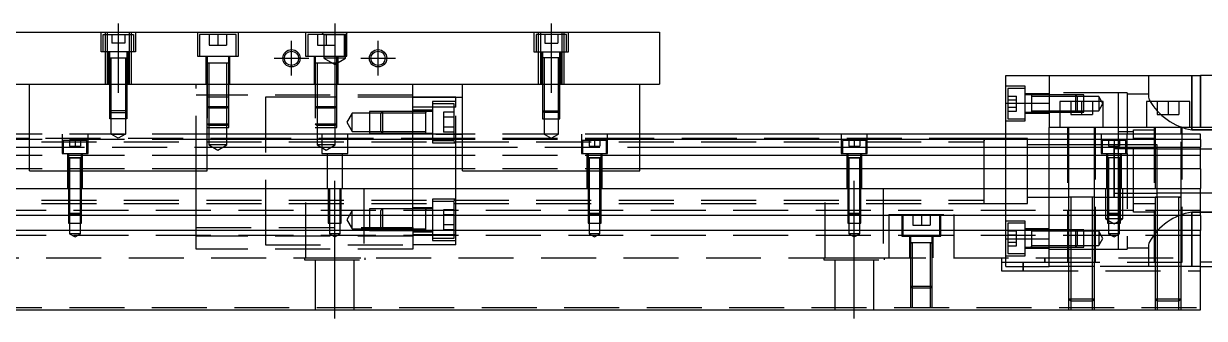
# Model space of a CAD drawing. Extents: x -10 to 608, y -265 to 77.
# Drawn here: x 128.1 to 400.9, y -202.1 to -134.1 of the extents above; entities that cross this region are included whole.
import ezdxf

# ---------------------------------------------------------------- set-up
doc = ezdxf.new("R2010")
doc.units = 0
doc.linetypes.add('CENTER', pattern=[50.8, 31.75, -6.35, 6.35, -6.35])
doc.linetypes.add('DASHED', pattern=[19.05, 12.7, -6.35])
doc.layers.get('0').update_dxf_attribs({"linetype": 'CONTINUOUS'})
doc.layers.add('CENTER', color=1, linetype='CENTER')

msp = doc.modelspace()

# ---------------------------------------------------------------- linework, layer by layer
at = {"color": 7, "linetype": 'CONTINUOUS'}
for p, q in [((125, -136.12), (275, -136.12)), ((275, -136.12), (275, -148.12)), ((355, -152.467524), (355, -146.12)), ((355, -146.12), (365, -146.12)), ((365, -146.12), (365, -158.12)), ((365, -146.12), (400, -146.12)), ((400, -158.12), (400, -146.12)), ((410, -146.12), (400, -146.12)), ((125, -148.12), (275, -148.12)), ((129.5, -168.12), (129.5, -148.12)), ((170.5, -168.12), (170.5, -148.12)), ((218, -159.62), (218, -148.12)), ((229.5, -168.12), (229.5, -148.12)), ((270.5, -168.12), (270.5, -148.12)), ((218, -151.12), (229.5, -151.12)), ((355, -152.467524), (365, -152.467524)), ((355, -159.62), (355, -152.467524)), ((377.5, -152.12), (367.5, -152.12)), ((367.5, -152.12), (367.5, -158.12)), ((377.5, -158.12), (377.5, -152.12)), ((397.5, -152.12), (387.5, -152.12)), ((387.5, -152.12), (387.5, -158.12)), ((397.5, -158.12), (397.5, -152.12)), ((365, -159.62), (365, -158.12)), ((410, -158.12), (365, -158.12)), ((129.5, -159.62), (0, -159.62)), ((129.5, -160.872272), (0, -160.872272)), ((229.5, -159.62), (170.5, -159.62)), ((229.5, -160.872272), (170.5, -160.872272)), ((400, -159.62), (270.5, -159.62)), ((400, -160.872272), (270.5, -160.872272)), ((350, -168.12), (350, -160.619994)), ((350, -175.620006), (350, -160.619994)), ((400, -160.872272), (400, -159.62)), ((400, -160.872272), (400, -162.64668)), ((0, -162.64668), (129.5, -162.64668)), ((170.5, -162.64668), (229.5, -162.64668)), ((270.5, -162.64668), (400, -162.64668)), ((350, -172.12), (350, -161.37)), ((380, -168.12), (380, -162.119994)), ((380, -174.120006), (380, -162.119994)), ((380, -162.995), (380, -164.12)), ((381, -162.995), (380, -162.995)), ((382.75, -162.995), (381, -162.995)), ((384.5, -162.995), (382.75, -162.995)), ((389.5, -162.995), (384.5, -162.995)), ((390, -162.995), (389.5, -162.995)), ((400, -164.543076), (400, -162.64668)), ((129.5, -164.543076), (0, -164.543076)), ((229.5, -164.543076), (170.5, -164.543076)), ((400, -164.543076), (270.5, -164.543076)), ((380, -165.12), (378.499994, -165.12)), ((381.500006, -165.12), (378.499994, -165.12)), ((378.75, -165.12), (378.75, -172.12)), ((380, -164.12), (380, -165.119788)), ((380, -165.119788), (380, -173.245)), ((381.500006, -165.12), (380, -165.12)), ((381.25, -172.12), (381.25, -165.12)), ((400, -167.597372), (400, -164.543076)), ((129.5, -167.597372), (0, -167.597372)), ((129.5, -168.12), (170.5, -168.12)), ((229.5, -167.597372), (170.5, -167.597372)), ((229.5, -168.12), (270.5, -168.12)), ((400, -167.597372), (270.5, -167.597372)), ((400, -167.597372), (400, -172.12)), ((0, -172.12), (400, -172.12)), ((350, -174.87), (350, -172.12)), ((378.75, -172.12), (378.75, -178.12)), ((380, -174.120006), (380, -173.245)), ((380, -173.245), (390, -173.245)), ((381.25, -178.12), (381.25, -172.12)), ((400, -178.42), (400, -172.12)), ((350, -175.620006), (350, -174.87)), ((400, -178.42), (0, -178.42)), ((400, -178.42), (400, -181.82)), ((400, -181.82), (0, -181.82)), ((400, -200.12), (400, -181.82)), ((338.000006, -184.72), (332.999994, -184.72)), ((338.000006, -184.72), (332.999994, -184.72)), ((410, -189.12), (400, -189.12)), ((400, -190.12), (410, -190.12)), ((0, -200.12), (400, -200.12))]:
    msp.add_line(p, q, dxfattribs=at)
at = {"color": 3, "linetype": 'DASHED'}
for p, q in [((146, -140.62), (146, -136.12)), ((147.000006, -136.62), (147.000006, -136.12)), ((147.5, -148.12), (147.5, -136.12)), ((152.5, -136.12), (152.5, -148.12)), ((152.999994, -136.12), (152.999994, -136.62)), ((154, -136.12), (154, -140.62)), ((168.25, -136.12), (168.25, -141.62)), ((177.75, -141.62), (177.75, -136.12)), ((193.25, -136.12), (193.25, -141.62)), ((197.5, -136.62), (197, -136.12)), ((202.5, -136.62), (203, -136.12)), ((202.75, -141.62), (202.75, -136.12)), ((246, -136.12), (246, -140.62)), ((247.000006, -136.12), (247.000006, -136.62)), ((247.5, -136.12), (247.5, -148.12)), ((252.5, -148.12), (252.5, -136.12)), ((252.999994, -136.62), (252.999994, -136.12)), ((254, -140.62), (254, -136.12)), ((146.5, -136.62), (153.5, -136.62)), ((146.5, -140.62), (146.5, -136.62)), ((147.000006, -140.62), (147.000006, -136.62)), ((148.5, -136.62), (148.5, -138.62)), ((150, -138.62), (148.5, -138.62)), ((150, -136.62), (150, -138.62)), ((151.5, -138.62), (150, -138.62)), ((151.5, -136.62), (151.5, -138.62)), ((152.999994, -136.62), (152.999994, -140.62)), ((153.5, -136.62), (153.5, -140.62)), ((177.25, -136.62), (168.75, -136.62)), ((168.75, -136.62), (168.75, -141.62)), ((171, -136.62), (171, -139.12)), ((173, -136.62), (173, -139.12)), ((175, -136.62), (175, -139.12)), ((177.25, -141.62), (177.25, -136.62)), ((202.25, -136.62), (193.75, -136.62)), ((193.75, -136.62), (193.75, -141.62)), ((196, -136.62), (196, -139.12)), ((197.5, -136.62), (197.5, -142.12)), ((197.5, -136.62), (202.5, -136.62)), ((198, -136.62), (198, -139.12)), ((200, -136.62), (200, -139.12)), ((202.25, -141.62), (202.25, -136.62)), ((202.5, -142.12), (202.5, -136.62)), ((253.5, -136.62), (246.5, -136.62)), ((246.5, -136.62), (246.5, -140.62)), ((247.000006, -136.62), (247.000006, -140.62)), ((248.5, -136.62), (248.5, -138.62)), ((248.5, -138.62), (250, -138.62)), ((250, -136.62), (250, -138.62)), ((250, -138.62), (251.5, -138.62)), ((251.5, -136.62), (251.5, -138.62)), ((252.999994, -140.62), (252.999994, -136.62)), ((253.5, -140.62), (253.5, -136.62)), ((154, -140.62), (146, -140.62)), ((147.000006, -148.12), (147.000006, -140.62)), ((147.75, -148.12), (147.75, -140.62)), ((148, -142.02), (148, -140.62)), ((152, -140.62), (152, -142.02)), ((152.25, -140.62), (152.25, -148.12)), ((152.999994, -140.62), (152.999994, -148.12)), ((168.25, -141.62), (177.75, -141.62)), ((170.25, -141.62), (170.25, -148.12)), ((170.5, -141.62), (170.5, -143.22)), ((171, -139.12), (173, -139.12)), ((173, -139.12), (175, -139.12)), ((175.5, -143.22), (175.5, -141.62)), ((175.75, -148.12), (175.75, -141.62)), ((193.25, -141.62), (202.75, -141.62)), ((195.25, -141.62), (195.25, -148.12)), ((195.5, -141.62), (195.5, -143.22)), ((196, -139.12), (198, -139.12)), ((198, -139.12), (200, -139.12)), ((200.5, -143.22), (200.5, -141.62)), ((200.75, -148.12), (200.75, -141.62)), ((246, -140.62), (254, -140.62)), ((247.000006, -140.62), (247.000006, -148.12)), ((247.75, -140.62), (247.75, -148.12)), ((248, -140.62), (248, -142.02)), ((252, -142.02), (252, -140.62)), ((252.25, -148.12), (252.25, -140.62)), ((252.999994, -148.12), (252.999994, -140.62)), ((147.999994, -142.02), (152.000006, -142.02)), ((147.999994, -142.02), (152.000006, -142.02)), ((147.999994, -142.02), (152.000006, -142.02)), ((148, -142.02), (148, -142.015)), ((148, -142.02), (148.216668, -142.02)), ((148, -142.025), (148, -142.02)), ((148, -148.12), (148, -142.02)), ((148.216668, -142.02), (151.783292, -142.02)), ((148.35, -148.12), (148.35, -142.02)), ((151.65, -142.02), (151.65, -148.12)), ((151.783292, -142.02), (152, -142.02)), ((152, -142.015), (152, -142.02)), ((152, -142.02), (152, -142.025)), ((152, -142.02), (152, -148.12)), ((175.500006, -143.22), (170.499994, -143.22)), ((170.5, -143.215), (170.5, -143.22)), ((170.757468, -143.22), (170.5, -143.22)), ((170.5, -143.22), (170.5, -143.225)), ((170.5, -143.22), (170.500006, -158.12)), ((175.242552, -143.22), (170.757468, -143.22)), ((170.9, -143.22), (170.9, -148.12)), ((175.1, -148.12), (175.1, -143.22)), ((175.5, -143.22), (175.242552, -143.22)), ((175.5, -143.22), (175.5, -143.215)), ((175.5, -143.225), (175.5, -143.22)), ((175.5, -148.12), (175.5, -143.22)), ((200.500006, -143.22), (195.499994, -143.22)), ((195.5, -143.215), (195.5, -143.22)), ((195.757468, -143.22), (195.5, -143.22)), ((195.5, -143.22), (195.5, -143.225)), ((195.5, -143.22), (195.500006, -158.12)), ((200.242552, -143.22), (195.757468, -143.22)), ((195.9, -143.22), (195.9, -148.12)), ((202.5, -142.12), (197.5, -142.12)), ((197.5, -142.12), (200, -143.563376)), ((200, -143.563376), (202.5, -142.12)), ((200.1, -148.12), (200.1, -143.22)), ((200.5, -143.22), (200.242552, -143.22)), ((200.5, -143.22), (200.5, -143.215)), ((200.5, -143.225), (200.5, -143.22)), ((200.5, -148.12), (200.5, -143.22)), ((252.000006, -142.02), (247.999994, -142.02)), ((252.000006, -142.02), (247.999994, -142.02)), ((252.000006, -142.02), (247.999994, -142.02)), ((248, -142.015), (248, -142.02)), ((248.216708, -142.02), (248, -142.02)), ((248, -142.02), (248, -142.025)), ((248, -142.02), (248, -148.12)), ((251.783332, -142.02), (248.216708, -142.02)), ((248.35, -142.02), (248.35, -148.12)), ((251.65, -148.12), (251.65, -142.02)), ((252, -142.02), (251.783332, -142.02)), ((252, -142.02), (252, -142.015)), ((252, -142.025), (252, -142.02)), ((252, -148.12), (252, -142.02)), ((388, -146.12), (388, -151.088778)), ((398, -158.629874), (398, -146.12)), ((398, -146.12), (398, -158.12)), ((400, -146.12), (400, -158.12)), ((148, -154.27), (148, -148.12)), ((148.000006, -154.270006), (148.000006, -148.12)), ((148.35, -154.62), (148.35, -148.12)), ((151.65, -148.12), (151.65, -154.62)), ((151.999994, -148.12), (151.999994, -154.270006)), ((152, -148.12), (152, -154.27)), ((168, -168.12), (168, -148.12)), ((170.9, -148.12), (170.9, -153.62)), ((175.1, -153.62), (175.1, -148.12)), ((175.499994, -153.220006), (175.499994, -148.12)), ((175.5, -153.22), (175.5, -148.12)), ((195.9, -148.12), (195.9, -153.62)), ((200.1, -153.62), (200.1, -148.12)), ((200.499994, -153.220006), (200.499994, -148.12)), ((200.5, -153.22), (200.5, -148.12)), ((248, -148.12), (248, -154.27)), ((248.000006, -148.12), (248.000006, -154.270006)), ((248.35, -148.12), (248.35, -154.62)), ((251.65, -154.62), (251.65, -148.12)), ((251.999994, -154.270006), (251.999994, -148.12)), ((252, -154.27), (252, -148.12)), ((359.5, -148.56365), (355, -148.56365)), ((355.5, -149.06365), (355.5, -152.56365)), ((359.5, -149.06365), (355.5, -149.06365)), ((359.5, -156.56365), (359.5, -148.56365)), ((218, -150.62), (168, -150.62)), ((170.9, -151.12), (170.5, -151.12)), ((175.1, -151.12), (170.9, -151.12)), ((175.5, -151.12), (175.1, -151.12)), ((184, -151.12), (184, -181.82)), ((195.5, -151.12), (184, -151.12)), ((195.9, -151.12), (195.5, -151.12)), ((200.1, -151.12), (195.9, -151.12)), ((200.5, -151.12), (200.1, -151.12)), ((218, -151.12), (200.5, -151.12)), ((223, -151.12), (218, -151.12)), ((222.6, -152.12), (222.6, -161.62)), ((228, -152.12), (222.6, -152.12)), ((223, -152.62), (222.6, -152.62)), ((223.35, -151.12), (223, -151.12)), ((223.35, -152.62), (223, -152.62)), ((226.65, -151.12), (223.35, -151.12)), ((226.65, -152.62), (223.35, -152.62)), ((227, -151.12), (226.65, -151.12)), ((227, -152.62), (226.65, -152.62)), ((228, -151.12), (227, -151.12)), ((227.6, -152.62), (227, -152.62)), ((227.6, -161.12), (227.6, -152.62)), ((228, -153.423062), (228, -151.12)), ((355.5, -150.8316), (357.5, -150.8316)), ((355.5, -151.697626), (357.5, -151.697626)), ((355.5, -152.56365), (355.5, -156.06365)), ((357.5, -151.697626), (357.5, -150.8316)), ((357.5, -153.429676), (357.5, -151.697626)), ((365, -150.31365), (359.5, -150.31365)), ((360.9, -150.56365), (359.5, -150.56365)), ((360.9, -150.56365), (360.895, -150.56365)), ((360.9, -150.563646), (360.9, -151.14866)), ((360.9, -150.563646), (360.9, -154.563656)), ((360.9, -150.56365), (360.9, -150.780318)), ((360.905, -150.56365), (360.9, -150.56365)), ((365, -150.56365), (360.9, -150.56365)), ((360.9, -150.780318), (360.9, -151.148664)), ((365, -150.91365), (360.9, -150.91365)), ((360.9, -151.14866), (360.9, -152.423604)), ((360.9, -151.148664), (360.9, -152.56365)), ((360.9, -152.423604), (360.9, -152.703698)), ((360.9, -152.56365), (360.9, -154.563656)), ((360.9, -152.56365), (360.9, -153.97871)), ((360.9, -152.703698), (360.9, -153.978714)), ((381, -150.12), (365, -150.12)), ((371.15, -150.56365), (365, -150.56365)), ((371.15, -150.563654), (365, -150.563656)), ((371.5, -150.91365), (365, -150.91365)), ((370, -152.12), (370, -155.12)), ((371.15, -152.12), (371.15, -150.56365)), ((371.5, -150.91365), (371.15, -150.56365)), ((373, -150.563656), (371.15, -150.563654)), ((371.15, -152.56365), (371.15, -152.12)), ((371.15, -154.56365), (371.15, -152.56365)), ((371.5, -150.91365), (371.5, -152.12)), ((373, -150.91365), (371.5, -150.91365)), ((371.5, -152.12), (371.5, -152.56365)), ((371.5, -152.56365), (371.5, -154.21365)), ((372.5, -152.12), (372.5, -155.12)), ((373, -152.12), (373, -150.563656)), ((376.5, -150.91365), (373, -150.91365)), ((373, -154.563646), (373, -152.12)), ((375, -152.12), (375, -155.12)), ((376.5, -150.91365), (376.5, -154.21365)), ((377.452628, -152.56365), (376.5, -150.91365)), ((376.5, -154.21365), (377.452628, -152.56365)), ((381, -158.12), (381, -150.12)), ((383, -150.12), (381, -150.12)), ((383, -150.12), (383, -159.62)), ((388, -150.37), (383, -150.37)), ((388, -151.088778), (388.034792, -151.3557)), ((388.034792, -151.3557), (388.13642, -151.661226)), ((390, -152.12), (390, -155.12)), ((392.5, -152.12), (392.5, -155.12)), ((395, -152.12), (395, -155.12)), ((152, -154.27), (148, -154.27)), ((148.35, -154.62), (148, -154.27)), ((148.000006, -156.12), (148.000006, -154.270006)), ((148.35, -154.62), (151.65, -154.62)), ((148.35, -156.12), (148.35, -154.62)), ((152, -154.27), (151.65, -154.62)), ((151.65, -154.62), (151.65, -156.12)), ((151.999994, -154.270006), (151.999994, -156.12)), ((170.5, -153.22), (175.5, -153.22)), ((170.5, -153.22), (170.9, -153.62)), ((175.1, -153.62), (170.9, -153.62)), ((170.9, -153.62), (170.9, -158.12)), ((175.1, -153.62), (175.5, -153.22)), ((175.1, -158.12), (175.1, -153.62)), ((175.499994, -158.12), (175.499994, -153.220006)), ((195.5, -153.22), (200.5, -153.22)), ((195.5, -153.22), (195.9, -153.62)), ((200.1, -153.62), (195.9, -153.62)), ((195.9, -153.62), (195.9, -158.12)), ((200.1, -153.62), (200.5, -153.22)), ((200.1, -158.12), (200.1, -153.62)), ((200.499994, -158.12), (200.499994, -153.220006)), ((204, -154.77), (202.787564, -156.87)), ((204, -158.97), (204, -154.77)), ((208, -154.77), (204, -154.77)), ((208, -154.370006), (208, -159.369994)), ((210.999994, -154.370006), (208, -154.370006)), ((210.6, -154.77), (208, -154.77)), ((211, -154.37), (210.6, -154.77)), ((210.6, -158.97), (210.6, -154.77)), ((218, -154.77), (210.6, -154.77)), ((218, -154.370006), (210.999994, -154.370006)), ((211, -154.37), (211, -159.37)), ((218, -154.37), (211, -154.37)), ((223, -153.423062), (218, -153.423062)), ((222.6, -154.12), (218, -154.12)), ((221.005, -154.37), (218, -154.37)), ((221, -154.77), (218, -154.77)), ((222.6, -154.37), (220.995, -154.37)), ((221, -154.77), (221, -154.369994)), ((221, -156.87), (221, -154.369994)), ((221, -159.370006), (221, -154.369994)), ((221, -154.627468), (221, -154.37)), ((221, -154.37), (221, -154.627448)), ((221, -154.627468), (221, -154.37)), ((221, -156.719954), (221, -154.627468)), ((221, -158.97), (221, -154.77)), ((223.35, -153.423062), (223, -153.423062)), ((226.65, -153.423062), (223.35, -153.423062)), ((225.1, -154.560598), (225.1, -155.7153)), ((227.6, -154.560598), (225.1, -154.560598)), ((227, -153.423062), (226.65, -153.423062)), ((228, -153.423062), (227, -153.423062)), ((228, -168.12), (228, -153.423062)), ((248, -154.27), (252, -154.27)), ((248, -154.27), (248.35, -154.62)), ((248.000006, -154.270006), (248.000006, -156.12)), ((251.65, -154.62), (248.35, -154.62)), ((248.35, -154.62), (248.35, -156.12)), ((251.65, -154.62), (252, -154.27)), ((251.65, -156.12), (251.65, -154.62)), ((251.999994, -156.12), (251.999994, -154.270006)), ((355.5, -153.429676), (357.5, -153.429676)), ((355.5, -154.295702), (357.5, -154.295702)), ((357.5, -154.295702), (357.5, -153.429676)), ((359.5, -154.56365), (360.9, -154.56365)), ((359.5, -154.81365), (365, -154.81365)), ((360.895, -154.56365), (360.9, -154.56365)), ((360.9, -153.97871), (360.9, -154.346942)), ((360.9, -153.978714), (360.9, -154.563656)), ((360.9, -154.21365), (365, -154.21365)), ((360.9, -154.346942), (360.9, -154.56365)), ((360.9, -154.56365), (360.905, -154.56365)), ((360.9, -154.56365), (365, -154.56365)), ((365, -154.21365), (367.5, -154.21365)), ((365, -154.563646), (367.5, -154.563646)), ((365, -154.56365), (367.5, -154.56365)), ((367.5, -154.21365), (371.5, -154.21365)), ((367.5, -154.563646), (371.15, -154.563648)), ((367.5, -154.56365), (371.15, -154.56365)), ((370, -155.12), (372.5, -155.12)), ((371.15, -154.56365), (371.5, -154.21365)), ((371.15, -154.563648), (373, -154.563646)), ((371.5, -154.21365), (373, -154.21365)), ((372.5, -155.12), (375, -155.12)), ((373, -154.21365), (376.5, -154.21365)), ((390, -155.12), (392.5, -155.12)), ((392.5, -155.12), (395, -155.12)), ((151.999994, -156.12), (148.000006, -156.12)), ((148.35, -159.62), (148.35, -156.12)), ((151.65, -156.12), (151.65, -159.62)), ((170.5, -157.22), (175.5, -157.22)), ((170.5, -157.22), (170.9, -157.62)), ((170.500006, -158.12), (175.499994, -158.12)), ((175.1, -157.62), (170.9, -157.62)), ((170.9, -158.12), (170.9, -162.12)), ((175.1, -157.62), (175.5, -157.22)), ((175.1, -162.12), (175.1, -158.12)), ((195.5, -157.22), (200.5, -157.22)), ((195.5, -157.22), (195.9, -157.62)), ((195.500006, -158.12), (200.499994, -158.12)), ((200.1, -157.62), (195.9, -157.62)), ((195.9, -158.12), (195.9, -162.12)), ((200.1, -157.62), (200.5, -157.22)), ((200.1, -162.12), (200.1, -158.12)), ((202.787564, -156.87), (204, -158.97)), ((221, -159.112552), (221, -156.719954)), ((225.1, -155.7153), (225.1, -158.0247)), ((227.6, -155.7153), (225.1, -155.7153)), ((227.6, -158.0247), (225.1, -158.0247)), ((225.1, -158.0247), (225.1, -159.179402)), ((248.000006, -156.12), (251.999994, -156.12)), ((248.35, -156.12), (248.35, -159.62)), ((251.65, -159.62), (251.65, -156.12)), ((355, -156.56365), (359.5, -156.56365)), ((355.5, -156.06365), (359.5, -156.06365)), ((369.25, -158.12), (369.25, -189.12)), ((369.5, -158.12), (369.5, -159.62)), ((375.5, -159.62), (375.5, -158.12)), ((375.75, -189.12), (375.75, -158.12)), ((381, -159.62), (381, -158.12)), ((389.25, -158.12), (389.25, -189.12)), ((389.5, -158.12), (389.5, -159.62)), ((395.5, -159.62), (395.5, -158.12)), ((395.75, -189.12), (395.75, -158.12)), ((398, -158.12), (398, -158.629874)), ((129.5, -160.62), (40.5, -160.62)), ((170.5, -159.62), (129.5, -159.62)), ((184, -160.62), (129.5, -160.62)), ((170.5, -160.872272), (129.5, -160.872272)), ((137, -159.62), (137, -164.12)), ((143, -164.12), (143, -159.62)), ((148.35, -159.62), (151.65, -159.62)), ((150, -160.572628), (148.35, -159.62)), ((151.65, -159.62), (150, -160.572628)), ((176.65, -159.62), (173.35, -159.62)), ((228, -160.62), (184, -160.62)), ((197, -159.62), (197, -164.12)), ((203, -164.12), (203, -159.62)), ((204, -158.97), (208, -158.97)), ((208, -158.97), (210.6, -158.97)), ((208, -159.369994), (211, -159.369994)), ((210.6, -158.97), (218, -158.97)), ((210.6, -158.97), (211, -159.37)), ((210.6, -158.97), (218, -158.97)), ((211, -159.369994), (218, -159.369994)), ((211, -159.37), (218, -159.369998)), ((218, -158.97), (221, -158.97)), ((218, -159.369998), (221.005, -159.37)), ((218, -172.12), (218, -159.62)), ((220.995, -159.37), (222.6, -159.37)), ((221, -159.370006), (221, -158.97)), ((221, -159.37), (221, -159.112552)), ((223.35, -159.62), (229.5, -159.62)), ((227.6, -159.179402), (225.1, -159.179402)), ((270.5, -159.62), (226.65, -159.62)), ((270.5, -160.62), (228, -160.62)), ((270.5, -160.872272), (229.5, -160.872272)), ((251.65, -159.62), (248.35, -159.62)), ((248.35, -159.62), (250, -160.572628)), ((250, -160.572628), (251.65, -159.62)), ((257, -159.62), (257, -164.12)), ((263, -164.12), (263, -159.62)), ((350.005, -160.62), (270.5, -160.62)), ((317, -159.62), (317, -164.12)), ((323, -164.12), (323, -159.62)), ((355, -160.62), (349.995, -160.62)), ((350, -160.62), (350, -161.169038)), ((350, -161.168872), (350, -160.62)), ((355, -172.12), (355, -159.62)), ((360, -160.62), (355, -160.62)), ((360, -168.12), (360, -160.62)), ((365, -172.12), (365, -159.62)), ((369.5, -159.62), (369.5, -172.12)), ((375.5, -172.12), (375.5, -159.62)), ((377, -159.62), (377, -164.12)), ((384.5, -159.12), (381, -159.12)), ((381, -161.12), (381, -159.62)), ((383, -164.12), (383, -159.62)), ((384.5, -158.62), (389.5, -158.62)), ((384.5, -159.62), (384.5, -158.62)), ((384.5, -160.62), (384.5, -159.62)), ((389.5, -160.62), (384.5, -160.62)), ((384.5, -175.62), (384.5, -160.62)), ((389.5, -159.62), (389.5, -174.125)), ((395.5, -174.125), (395.5, -159.62)), ((398, -158.629874), (423, -158.629874)), ((423, -158.629874), (398, -158.629874)), ((37, -161.37), (350.005, -161.37)), ((129.5, -162.64668), (170.5, -162.64668)), ((142.75, -161.12), (137.25, -161.12)), ((137.25, -161.12), (137.25, -164.12)), ((138.75, -161.12), (138.75, -162.42)), ((138.75, -162.42), (140, -162.42)), ((140, -161.12), (140, -162.42)), ((140, -162.42), (141.25, -162.42)), ((141.25, -161.12), (141.25, -162.42)), ((142.75, -164.12), (142.75, -161.12)), ((175.1, -162.12), (170.9, -162.12)), ((170.9, -162.12), (173, -163.332436)), ((173, -163.332436), (175.1, -162.12)), ((200.1, -162.12), (195.9, -162.12)), ((195.9, -162.12), (198, -163.332436)), ((198, -163.332436), (200.1, -162.12)), ((222.6, -161.12), (227.6, -161.12)), ((222.6, -161.62), (228, -161.62)), ((229.5, -162.64668), (270.5, -162.64668)), ((262.75, -161.12), (257.25, -161.12)), ((257.25, -161.12), (257.25, -164.12)), ((258.75, -161.12), (258.75, -162.42)), ((258.75, -162.42), (260, -162.42)), ((260, -161.12), (260, -162.42)), ((260, -162.42), (261.25, -162.42)), ((261.25, -161.12), (261.25, -162.42)), ((262.75, -164.12), (262.75, -161.12)), ((322.75, -161.12), (317.25, -161.12)), ((317.25, -161.12), (317.25, -164.12)), ((318.75, -161.12), (318.75, -162.42)), ((318.75, -162.42), (320, -162.42)), ((320, -161.12), (320, -162.42)), ((320, -162.42), (321.25, -162.42)), ((321.25, -161.12), (321.25, -162.42)), ((322.75, -164.12), (322.75, -161.12)), ((350, -167.919934), (350, -161.168872)), ((365, -162.12), (360, -162.12)), ((369.5, -162.12), (365, -162.12)), ((375.5, -162.12), (369.5, -162.12)), ((377.25, -162.12), (375.5, -162.12)), ((382.75, -161.12), (377.25, -161.12)), ((377.25, -161.12), (377.25, -164.12)), ((380.005, -162.12), (377.25, -162.12)), ((378.75, -161.12), (378.75, -162.42)), ((378.75, -162.42), (380, -162.42)), ((381, -162.12), (379.995, -162.12)), ((380, -161.12), (380, -162.42)), ((380, -162.12), (380, -164.119258)), ((380, -162.794966), (380, -162.12)), ((380, -162.42), (381.25, -162.42)), ((381, -164.12), (381, -161.12)), ((382.75, -162.12), (381, -162.12)), ((381.25, -161.12), (381.25, -162.42)), ((382.75, -164.12), (382.75, -161.12)), ((384.5, -162.12), (382.75, -162.12)), ((389.5, -162.12), (384.5, -162.12)), ((390, -162.12), (389.5, -162.12)), ((390, -168.12), (390, -162.12)), ((395.5, -163.12), (390, -163.12)), ((400, -163.12), (395.5, -163.12)), ((405, -163.12), (400, -163.12)), ((170.5, -164.543076), (129.5, -164.543076)), ((137, -164.12), (143, -164.12)), ((138.25, -164.12), (138.25, -172.12)), ((141.500006, -165.12), (138.499994, -165.12)), ((139.998804, -165.12), (138.499994, -165.12)), ((141.500006, -165.12), (138.499994, -165.12)), ((138.5, -164.12), (138.5, -165.12)), ((138.5, -165.115), (138.5, -165.12)), ((138.5, -165.12), (138.62467, -165.12)), ((138.624678, -165.12), (138.5, -165.12)), ((138.5, -165.12), (138.5, -165.125)), ((138.5, -165.12), (138.5, -172.12)), ((138.62467, -165.12), (141.375392, -165.12)), ((139.998804, -165.12), (138.624678, -165.12)), ((138.75, -165.12), (138.75, -172.12)), ((141.500006, -165.12), (139.998804, -165.12)), ((141.37533, -165.12), (139.998804, -165.12)), ((141.25, -172.12), (141.25, -165.12)), ((141.5, -165.12), (141.37533, -165.12)), ((141.375392, -165.12), (141.5, -165.12)), ((141.5, -165.12), (141.5, -164.12)), ((141.5, -165.12), (141.5, -165.115)), ((141.5, -165.125), (141.5, -165.12)), ((141.5, -172.12), (141.5, -165.12)), ((141.75, -172.12), (141.75, -164.12)), ((197, -164.12), (203, -164.12)), ((198.25, -164.12), (198.25, -172.12)), ((201.75, -172.12), (201.75, -164.12)), ((270.5, -164.543076), (229.5, -164.543076)), ((257, -164.12), (263, -164.12)), ((258.25, -164.12), (258.25, -172.12)), ((261.500006, -165.12), (258.499994, -165.12)), ((259.998804, -165.12), (258.499994, -165.12)), ((258.5, -164.12), (258.5, -165.12)), ((258.5, -165.115), (258.5, -165.12)), ((258.5, -165.12), (258.62467, -165.12)), ((258.624678, -165.12), (258.5, -165.12)), ((258.5, -165.12), (258.5, -172.12)), ((258.5, -165.12), (258.5, -165.125)), ((258.62467, -165.12), (261.375392, -165.12)), ((259.998804, -165.12), (258.624678, -165.12)), ((258.75, -165.12), (258.75, -172.12)), ((261.500006, -165.12), (259.998804, -165.12)), ((261.37533, -165.12), (259.998804, -165.12)), ((261.25, -172.12), (261.25, -165.12)), ((261.5, -165.12), (261.37533, -165.12)), ((261.375392, -165.12), (261.5, -165.12)), ((261.5, -165.12), (261.5, -164.12)), ((261.5, -165.12), (261.5, -165.115)), ((261.5, -172.12), (261.5, -165.12)), ((261.5, -165.125), (261.5, -165.12)), ((261.75, -172.12), (261.75, -164.12)), ((317, -164.12), (323, -164.12)), ((318.25, -164.12), (318.25, -172.12)), ((321.500006, -165.12), (318.499994, -165.12)), ((319.998804, -165.12), (318.499994, -165.12)), ((318.5, -164.12), (318.5, -165.12)), ((318.5, -165.115), (318.5, -165.12)), ((318.5, -165.12), (318.62467, -165.12)), ((318.624678, -165.12), (318.5, -165.12)), ((318.5, -165.12), (318.5, -172.12)), ((318.5, -165.12), (318.5, -165.125)), ((318.62467, -165.12), (321.375392, -165.12)), ((319.998804, -165.12), (318.624678, -165.12)), ((318.75, -165.12), (318.75, -172.12)), ((321.500006, -165.12), (319.998804, -165.12)), ((321.37533, -165.12), (319.998804, -165.12)), ((321.25, -172.12), (321.25, -165.12)), ((321.5, -165.12), (321.37533, -165.12)), ((321.375392, -165.12), (321.5, -165.12)), ((321.5, -165.12), (321.5, -164.12)), ((321.5, -165.12), (321.5, -165.115)), ((321.5, -172.12), (321.5, -165.12)), ((321.5, -165.125), (321.5, -165.12)), ((321.75, -172.12), (321.75, -164.12)), ((377, -164.12), (383, -164.12)), ((378.25, -164.12), (378.25, -172.12)), ((378.5, -164.12), (378.5, -165.12)), ((378.5, -165.115), (378.5, -165.12)), ((378.624678, -165.12), (378.5, -165.12)), ((378.5, -165.12), (378.5, -165.125)), ((378.5, -165.12), (378.5, -172.12)), ((379.998804, -165.12), (378.624678, -165.12)), ((381.37533, -165.12), (379.998804, -165.12)), ((380, -164.119258), (380, -165.119914)), ((380, -165.119914), (380, -167.919974)), ((381, -165.119304), (381, -164.12)), ((381, -168.12), (381, -165.119304)), ((381.5, -165.12), (381.37533, -165.12)), ((381.5, -165.12), (381.5, -164.12)), ((381.5, -165.12), (381.5, -165.115)), ((381.5, -165.125), (381.5, -165.12)), ((381.5, -172.12), (381.5, -165.12)), ((381.75, -172.12), (381.75, -164.12)), ((383, -164.12), (383, -186.12)), ((170.5, -167.597372), (129.5, -167.597372)), ((168, -172.12), (168, -168.12)), ((228, -172.12), (228, -168.12)), ((270.5, -167.597372), (229.5, -167.597372)), ((350, -172.12023), (350, -167.919934)), ((360, -172.12), (360, -168.12)), ((380, -167.919974), (380, -174.119164)), ((381, -180.12), (381, -168.12)), ((390, -174.12), (390, -168.12)), ((138.5, -172.12), (138.5, -177.87)), ((138.500006, -172.12), (138.500002, -177.87)), ((138.75, -172.12), (138.75, -178.12)), ((141.25, -178.12), (141.25, -172.12)), ((141.499998, -177.87), (141.499994, -172.12)), ((141.5, -177.87), (141.5, -172.12)), ((168, -178.42), (168, -172.12)), ((193.291796, -188.12), (193.291796, -172.12)), ((198.500006, -172.12), (198.500006, -178.42)), ((198.75, -172.12), (198.75, -180.12)), ((201.25, -180.12), (201.25, -172.12)), ((201.499994, -178.42), (201.499994, -172.12)), ((206.708204, -172.12), (206.708204, -188.12)), ((218, -178.42), (218, -172.12)), ((228, -178.42), (228, -172.12)), ((258.5, -172.12), (258.5, -177.87)), ((258.500006, -172.12), (258.500002, -177.87)), ((258.75, -172.12), (258.75, -178.12)), ((261.25, -178.12), (261.25, -172.12)), ((261.499998, -177.87), (261.499994, -172.12)), ((261.5, -177.87), (261.5, -172.12)), ((313.291796, -188.12), (313.291796, -172.12)), ((318.5, -172.12), (318.5, -177.87)), ((318.500006, -172.12), (318.500002, -177.87)), ((318.75, -172.12), (318.75, -178.12)), ((321.25, -178.12), (321.25, -172.12)), ((321.499998, -177.87), (321.499994, -172.12)), ((321.5, -177.87), (321.5, -172.12)), ((326.708204, -172.12), (326.708204, -188.12)), ((350, -175.070962), (350, -172.12023)), ((355, -178.42), (355, -172.12)), ((360, -175.62), (360, -172.12)), ((360, -174.12), (365, -174.12)), ((365, -178.42), (365, -172.12)), ((365, -174.12), (369.39999, -174.12)), ((369.39999, -174.12), (369.5, -174.12)), ((375.500006, -174.12), (369.499994, -174.12)), ((375.500006, -174.12), (369.499994, -174.12)), ((369.5, -172.12), (369.5, -174.12)), ((369.5, -174.115), (369.5, -174.12)), ((369.849602, -174.12), (369.5, -174.12)), ((369.5, -174.12), (369.5, -178.42)), ((369.5, -174.12), (369.5, -174.125)), ((375.15035, -174.12), (369.849602, -174.12)), ((370, -174.12), (370, -178.42)), ((375, -178.42), (375, -174.12)), ((375.5, -174.12), (375.15035, -174.12)), ((375.5, -174.12), (375.5, -172.12)), ((375.5, -174.12), (375.5, -174.115)), ((375.5, -178.42), (375.5, -174.12)), ((375.5, -174.125), (375.5, -174.12)), ((375.5, -174.12), (375.60001, -174.12)), ((375.60001, -174.12), (380.005, -174.12)), ((378, -172.12), (378, -179.12)), ((378.5, -172.12), (378.5, -177.87)), ((378.500006, -172.12), (378.500006, -177.870006)), ((379.995, -174.12), (389.39999, -174.12)), ((380, -174.119164), (380, -174.12)), ((380.005, -174.12), (389.5, -174.12)), ((381.499994, -177.870006), (381.499994, -172.12)), ((381.5, -177.87), (381.5, -172.12)), ((382, -179.12), (382, -172.12)), ((389.39999, -174.12), (389.5, -174.12)), ((395.500006, -174.12), (389.499994, -174.12)), ((389.5, -174.115), (389.5, -181.82)), ((389.5, -174.12), (389.84965, -174.12)), ((389.849602, -174.12), (389.5, -174.12)), ((395.15035, -174.12), (389.849602, -174.12)), ((390, -173.12), (405, -173.12)), ((390, -174.12), (390, -181.82)), ((395, -181.82), (395, -174.12)), ((395.150204, -174.12), (395.5, -174.12)), ((395.5, -174.12), (395.15035, -174.12)), ((395.5, -181.82), (395.5, -174.115)), ((400, -177.27), (0, -177.27)), ((37, -174.87), (350.005, -174.87)), ((37, -175.62), (350.005, -175.62)), ((204, -177.27), (202.787564, -179.37)), ((204, -181.47), (204, -177.27)), ((211, -176.870002), (208, -176.870006)), ((208, -176.870006), (208, -181.82)), ((211, -176.87), (210.6, -177.27)), ((210.6, -181.47), (210.6, -177.27)), ((211, -176.87), (211, -181.82)), ((218, -176.87), (211, -176.87)), ((218, -176.870006), (211, -176.870002)), ((222.6, -176.62), (218, -176.62)), ((221.005, -176.87), (218, -176.87)), ((222.6, -176.87), (220.995, -176.87)), ((221, -179.37), (221, -176.869994)), ((221, -181.870006), (221, -176.869994)), ((221, -177.27), (221, -176.869994)), ((221, -176.87), (221, -177.127448)), ((221, -177.127468), (221, -176.87)), ((221, -177.127468), (221, -176.87)), ((221, -178.41994), (221, -177.127468)), ((221, -178.42), (221, -177.27)), ((222.6, -174.62), (222.6, -184.12)), ((228, -174.62), (222.6, -174.62)), ((227.6, -175.12), (222.6, -175.12)), ((225.1, -177.060598), (225.1, -178.2153)), ((227.6, -177.060598), (225.1, -177.060598)), ((227.6, -178.42), (227.6, -175.12)), ((349.995, -175.62), (350, -175.62)), ((350, -175.619332), (350, -175.070962)), ((350, -175.62), (350, -175.619332)), ((350, -175.62), (355, -175.62)), ((350, -175.62), (350.005, -175.62)), ((355, -175.62), (360, -175.62)), ((381, -177.12), (384.5, -177.12)), ((384.5, -175.62), (389.5, -175.62)), ((384.5, -177.62), (384.5, -175.62)), ((138.5, -177.87), (141.5, -177.87)), ((138.5, -177.87), (138.75, -178.12)), ((138.500002, -177.87), (138.500006, -178.42)), ((138.500006, -178.42), (138.500006, -180.12)), ((141.25, -178.12), (138.75, -178.12)), ((138.75, -178.12), (138.75, -180.12)), ((141.25, -178.12), (141.5, -177.87)), ((141.25, -180.12), (141.25, -178.12)), ((141.499994, -178.42), (141.499998, -177.87)), ((141.499994, -180.12), (141.499994, -178.42)), ((168, -181.12), (168, -178.42)), ((198.500006, -178.42), (198.500006, -180.12)), ((201.499994, -180.12), (201.499994, -178.42)), ((202.787564, -179.37), (204, -181.47)), ((218, -181.12), (218, -178.42)), ((221, -179.219954), (221, -178.41994)), ((221, -181.47), (221, -178.42)), ((221, -181.612552), (221, -179.219954)), ((225.1, -178.2153), (225.1, -180.5247)), ((227.6, -178.2153), (225.1, -178.2153)), ((227.6, -181.82), (227.6, -178.42)), ((228, -181.82), (228, -178.42)), ((258.5, -177.87), (261.5, -177.87)), ((258.5, -177.87), (258.75, -178.12)), ((258.500002, -177.87), (258.500006, -178.42)), ((258.500006, -178.42), (258.500006, -180.12)), ((261.25, -178.12), (258.75, -178.12)), ((258.75, -178.12), (258.75, -180.12)), ((261.25, -178.12), (261.5, -177.87)), ((261.25, -180.12), (261.25, -178.12)), ((261.499994, -178.42), (261.499998, -177.87)), ((261.499994, -180.12), (261.499994, -178.42)), ((318.5, -177.87), (321.5, -177.87)), ((318.5, -177.87), (318.75, -178.12)), ((318.500002, -177.87), (318.500006, -178.42)), ((318.500006, -178.42), (318.500006, -180.12)), ((321.25, -178.12), (318.75, -178.12)), ((318.75, -178.12), (318.75, -180.12)), ((321.25, -178.12), (321.5, -177.87)), ((321.25, -180.12), (321.25, -178.12)), ((321.499994, -178.42), (321.499998, -177.87)), ((321.499994, -180.12), (321.499994, -178.42)), ((328, -178.12), (328, -178.42)), ((328, -178.12), (343, -178.12)), ((328, -178.42), (328, -181.82)), ((331, -178.12), (331, -183.12)), ((331.25, -178.12), (331.25, -178.42)), ((331.25, -178.42), (331.25, -181.82)), ((333.5, -178.12), (333.5, -180.62)), ((335.5, -178.12), (335.5, -180.62)), ((337.5, -178.12), (337.5, -180.62)), ((339.75, -178.42), (339.75, -178.12)), ((339.75, -181.82), (339.75, -178.42)), ((340, -183.12), (340, -178.12)), ((343, -178.12), (343, -178.42)), ((343, -178.42), (343, -181.82)), ((355, -181.82), (355, -178.42)), ((359.5, -179.67635), (355, -179.67635)), ((359.5, -187.67635), (359.5, -179.67635)), ((365, -181.82), (365, -178.42)), ((369.5, -178.42), (369.5, -181.82)), ((370, -178.42), (370, -181.82)), ((375, -181.82), (375, -178.42)), ((375.5, -181.82), (375.5, -178.42)), ((382, -179.12), (378, -179.12)), ((378, -179.12), (380, -180.2747)), ((378.5, -177.87), (381.5, -177.87)), ((378.5, -177.87), (378.75, -178.12)), ((378.500006, -177.870006), (378.500006, -178.42)), ((378.500006, -178.42), (378.500006, -180.12)), ((381.25, -178.12), (378.75, -178.12)), ((378.75, -178.12), (378.75, -180.12)), ((380, -180.2747), (382, -179.12)), ((381.25, -178.12), (381.5, -177.87)), ((381.25, -180.12), (381.25, -178.12)), ((381.499994, -178.42), (381.499994, -177.870006)), ((381.499994, -180.12), (381.499994, -178.42)), ((389.5, -177.62), (384.5, -177.62)), ((423, -177.610126), (398, -177.610126)), ((398, -177.610126), (423, -177.610126)), ((398, -190.12), (398, -177.610126)), ((398, -177.610126), (398, -181.82)), ((138.500006, -180.12), (141.499994, -180.12)), ((138.75, -180.12), (138.75, -182.62)), ((141.25, -182.62), (138.75, -182.62)), ((138.75, -182.62), (140, -183.341688)), ((140, -183.341688), (141.25, -182.62)), ((141.25, -182.62), (141.25, -180.12)), ((168, -181.12), (218, -181.12)), ((168, -181.82), (168, -181.12)), ((168, -186.12), (168, -181.82)), ((184, -181.82), (184, -185.12)), ((198.500006, -180.12), (201.499994, -180.12)), ((198.75, -180.12), (198.75, -182.62)), ((201.25, -182.62), (198.75, -182.62)), ((198.75, -182.62), (200, -183.341688)), ((200, -183.341688), (201.25, -182.62)), ((201.25, -182.62), (201.25, -180.12)), ((204, -181.47), (208, -181.47)), ((208, -181.47), (210.6, -181.47)), ((208, -181.82), (208, -181.869994)), ((208, -181.869994), (211, -181.869998)), ((210.6, -181.47), (218, -181.47)), ((210.6, -181.47), (210.95, -181.82)), ((210.95, -181.82), (211, -181.87)), ((211, -181.82), (211, -181.87)), ((211, -181.869998), (218, -181.869994)), ((211, -181.87), (218, -181.87)), ((218, -181.12), (218, -181.82)), ((218, -181.47), (221, -181.47)), ((218, -181.82), (218, -186.12)), ((218, -181.87), (221, -181.87)), ((218, -182.12), (222.6, -182.12)), ((220.995, -181.87), (221, -181.87)), ((221, -181.82), (221, -181.47)), ((221, -181.82059), (221, -181.612552)), ((221, -181.870006), (221, -181.82)), ((221, -181.87), (221, -181.82059)), ((221, -181.87), (222.6, -181.87)), ((221, -181.87), (221.005, -181.87)), ((225.1, -180.5247), (225.1, -181.679402)), ((227.6, -180.5247), (225.1, -180.5247)), ((227.6, -181.679402), (225.1, -181.679402)), ((227.6, -183.62), (227.6, -181.82)), ((228, -182.816938), (228, -181.82)), ((258.500006, -180.12), (261.499994, -180.12)), ((258.75, -180.12), (258.75, -182.62)), ((261.25, -182.62), (258.75, -182.62)), ((258.75, -182.62), (260, -183.341688)), ((260, -183.341688), (261.25, -182.62)), ((261.25, -182.62), (261.25, -180.12)), ((318.500006, -180.12), (321.499994, -180.12)), ((318.75, -180.12), (318.75, -182.62)), ((321.25, -182.62), (318.75, -182.62)), ((318.75, -182.62), (320, -183.341688)), ((320, -183.341688), (321.25, -182.62)), ((321.25, -182.62), (321.25, -180.12)), ((328, -181.82), (328, -188.12)), ((331.25, -181.82), (331.25, -183.12)), ((333.5, -180.62), (335.5, -180.62)), ((335.5, -180.62), (337.5, -180.62)), ((339.75, -183.12), (339.75, -181.82)), ((343, -181.82), (343, -188.12)), ((355, -183.772476), (355, -181.82)), ((355.5, -180.17635), (355.5, -181.82)), ((359.5, -180.17635), (355.5, -180.17635)), ((355.5, -181.82), (355.5, -183.67635)), ((355.5, -181.944298), (357.5, -181.944298)), ((357.5, -182.810324), (357.5, -181.944298)), ((365, -181.42635), (359.5, -181.42635)), ((360.9, -181.67635), (359.5, -181.67635)), ((360.9, -181.67635), (360.895, -181.67635)), ((360.9, -181.676344), (360.9, -185.676354)), ((360.9, -181.676344), (360.9, -181.82)), ((360.9, -181.67635), (360.9, -181.819586)), ((360.905, -181.67635), (360.9, -181.67635)), ((365, -181.67635), (360.9, -181.67635)), ((360.9, -181.819586), (360.9, -181.893016)), ((360.9, -181.82), (360.9, -182.02635)), ((360.9, -181.893016), (360.9, -183.67635)), ((360.9, -182.02635), (360.9, -183.543304)), ((365, -182.02635), (360.9, -182.02635)), ((369.5, -181.67635), (365, -181.67635)), ((369.5, -181.676354), (365, -181.676354)), ((365, -189.12), (365, -181.82)), ((369.5, -182.02635), (365, -182.02635)), ((370, -181.67635), (369.5, -181.67635)), ((370, -181.676354), (369.5, -181.676354)), ((369.5, -181.82), (369.5, -189.12)), ((370, -182.02635), (369.5, -182.02635)), ((371.15, -181.67635), (370, -181.67635)), ((371.15, -181.676352), (370, -181.676354)), ((370, -181.82), (370, -189.12)), ((371.5, -182.02635), (370, -182.02635)), ((371.15, -181.82), (371.15, -181.67635)), ((371.29365, -181.82), (371.15, -181.67635)), ((373, -181.676354), (371.15, -181.676352)), ((371.15, -183.67635), (371.15, -181.82)), ((371.5, -182.02635), (371.29365, -181.82)), ((371.5, -182.02635), (371.5, -183.67635)), ((373, -182.02635), (371.5, -182.02635)), ((373, -181.82), (373, -181.676354)), ((373, -185.676344), (373, -181.82)), ((376.5, -182.02635), (373, -182.02635)), ((375, -189.12), (375, -181.82)), ((375.5, -189.12), (375.5, -181.82)), ((376.5, -182.02635), (376.5, -185.32635)), ((377.452628, -183.67635), (376.5, -182.02635)), ((378.500006, -180.12), (381.499994, -180.12)), ((378.75, -180.12), (378.75, -182.62)), ((381.25, -182.62), (378.75, -182.62)), ((378.75, -182.62), (380, -183.341688)), ((380, -183.341688), (381.25, -182.62)), ((381, -181.82), (381, -180.12)), ((381, -186.12), (381, -181.82)), ((381.25, -182.62), (381.25, -180.12)), ((389.5, -181.82), (389.5, -189.12)), ((390, -181.82), (390, -189.12)), ((395, -189.12), (395, -181.82)), ((395.5, -189.12), (395.5, -181.82)), ((398, -181.82), (398, -189.12)), ((400, -182.97), (0, -182.97)), ((218, -183.128332), (168, -183.128332)), ((184, -185.12), (218, -185.12)), ((228, -182.816938), (218, -182.816938)), ((228, -185.12), (218, -185.12)), ((222.6, -183.62), (227.6, -183.62)), ((222.6, -184.12), (228, -184.12)), ((228, -185.12), (228, -182.816938)), ((331, -183.12), (340, -183.12)), ((332.75, -183.12), (332.75, -188.12)), ((333, -183.12), (333, -184.72)), ((333, -184.715), (333, -184.72)), ((333, -184.72), (333.257448, -184.72)), ((333.257468, -184.72), (333, -184.72)), ((333, -184.72), (333, -188.12)), ((333, -184.72), (333, -184.725)), ((337.742552, -184.72), (333.257468, -184.72)), ((333.4, -184.72), (333.4, -188.12)), ((337.6, -188.12), (337.6, -184.72)), ((338, -184.72), (337.742552, -184.72)), ((337.742602, -184.72), (338, -184.72)), ((338, -184.72), (338, -183.12)), ((338, -184.72), (338, -184.715)), ((338, -188.12), (338, -184.72)), ((338, -184.725), (338, -184.72)), ((338.25, -188.12), (338.25, -183.12)), ((355, -188.12), (355, -183.772476)), ((355, -183.772476), (365, -183.772476)), ((355.5, -182.810324), (357.5, -182.810324)), ((355.5, -183.67635), (355.5, -187.17635)), ((355.5, -184.542374), (357.5, -184.542374)), ((355.5, -185.4084), (357.5, -185.4084)), ((357.5, -184.542374), (357.5, -182.810324)), ((357.5, -185.4084), (357.5, -184.542374)), ((360.9, -183.543304), (360.9, -183.809394)), ((360.9, -183.67635), (360.9, -185.676354)), ((360.9, -183.67635), (360.9, -185.45964)), ((360.9, -183.809394), (360.9, -185.32635)), ((360.9, -185.32635), (360.9, -185.676354)), ((360.9, -185.32635), (365, -185.32635)), ((360.9, -185.45964), (360.9, -185.67635)), ((360.9, -185.45964), (360.9, -185.67635)), ((360.9, -185.67635), (360.9, -185.459682)), ((365, -185.32635), (369.5, -185.32635)), ((369.5, -185.32635), (370, -185.32635)), ((370, -185.32635), (371.5, -185.32635)), ((371.15, -185.67635), (371.15, -183.67635)), ((371.15, -185.67635), (371.5, -185.32635)), ((371.5, -183.67635), (371.5, -185.32635)), ((371.5, -185.32635), (373, -185.32635)), ((373, -185.32635), (376.5, -185.32635)), ((376.5, -185.32635), (377.452628, -183.67635)), ((388.045254, -184.84329), (388, -185.151222)), ((388, -185.151222), (388, -190.12)), ((388.176822, -184.485672), (388.045254, -184.84329)), ((0, -188.12), (400, -188.12)), ((218, -186.12), (168, -186.12)), ((193, -188.12), (193, -188.62)), ((193.291796, -188.12), (206.708204, -188.12)), ((207, -188.62), (207, -188.12)), ((313, -188.12), (313, -188.62)), ((313.291796, -188.12), (326.708204, -188.12)), ((327, -188.62), (327, -188.12)), ((333, -188.12), (333, -194.72)), ((333.000006, -188.12), (333.000006, -194.720006)), ((333.4, -188.12), (333.4, -195.12)), ((337.6, -195.12), (337.6, -188.12)), ((337.999994, -194.720006), (337.999994, -188.12)), ((338, -194.72), (338, -188.12)), ((354, -188.12), (354, -189.12)), ((355, -187.67635), (359.5, -187.67635)), ((355, -190.12), (355, -188.12)), ((355.5, -187.17635), (359.5, -187.17635)), ((359.5, -185.67635), (360.905, -185.67635)), ((359.5, -185.92635), (365, -185.92635)), ((360.895, -185.67635), (365, -185.67635)), ((364, -189.12), (364, -188.12)), ((364, -188.12), (364, -189.12)), ((365, -185.676344), (369.5, -185.676344)), ((365, -185.67635), (369.5, -185.67635)), ((365, -186.12), (369.5, -186.12)), ((369.5, -185.676344), (370, -185.676344)), ((369.5, -185.67635), (370, -185.67635)), ((369.5, -186.12), (370, -186.12)), ((370, -185.676344), (371.15, -185.676346)), ((370, -185.67635), (371.15, -185.67635)), ((370, -186.12), (375, -186.12)), ((371.15, -185.676346), (373, -185.676344)), ((375, -186.12), (375.5, -186.12)), ((375.5, -186.12), (381, -186.12)), ((381, -186.12), (383, -186.12)), ((383, -185.87), (388, -185.87)), ((193, -188.62), (207, -188.62)), ((195.5, -188.62), (195.5, -200.12)), ((204.5, -200.12), (204.5, -188.62)), ((313, -188.62), (327, -188.62)), ((315.5, -188.62), (315.5, -200.12)), ((324.5, -200.12), (324.5, -188.62)), ((354, -189.12), (364, -189.12)), ((354, -189.12), (354, -191.12)), ((355, -190.12), (365, -190.12)), ((359, -191.12), (359, -189.12)), ((359, -189.12), (359, -190.12)), ((359, -190.12), (359, -191.12)), ((364, -189.12), (400, -189.12)), ((365, -190.12), (365, -189.12)), ((369.5, -190.12), (365, -190.12)), ((369.5, -189.12), (369.5, -197.62)), ((370, -190.12), (369.5, -190.12)), ((369.500006, -189.12), (369.500006, -197.620006)), ((370, -189.12), (370, -198.12)), ((375, -190.12), (370, -190.12)), ((375, -198.12), (375, -189.12)), ((375.5, -190.12), (375, -190.12)), ((375.499994, -197.620006), (375.499994, -189.12)), ((375.5, -197.62), (375.5, -189.12)), ((389.5, -190.12), (375.5, -190.12)), ((389.5, -189.12), (389.5, -197.62)), ((390, -190.12), (389.5, -190.12)), ((389.500006, -189.12), (389.500006, -197.620006)), ((390, -189.12), (390, -198.12)), ((395, -190.12), (390, -190.12)), ((395, -198.12), (395, -189.12)), ((395.5, -190.12), (395, -190.12)), ((395.499994, -197.620006), (395.499994, -189.12)), ((395.5, -197.62), (395.5, -189.12)), ((400, -190.12), (395.5, -190.12)), ((398, -189.12), (398, -190.12)), ((354, -191.12), (359, -191.12)), ((359, -191.12), (400, -191.12)), ((333, -194.72), (338, -194.72)), ((333, -194.72), (333.4, -195.12)), ((333.000006, -194.720006), (333.000006, -199.62)), ((337.6, -195.12), (333.4, -195.12)), ((333.4, -195.12), (333.4, -199.62)), ((337.6, -195.12), (338, -194.72)), ((337.6, -199.62), (337.6, -195.12)), ((337.999994, -199.62), (337.999994, -194.720006)), ((369.5, -197.62), (375.5, -197.62)), ((369.5, -197.62), (370, -198.12)), ((369.500006, -197.620006), (369.500006, -200.12)), ((375, -198.12), (370, -198.12)), ((370, -198.12), (370, -200.12)), ((375, -198.12), (375.5, -197.62)), ((375, -200.12), (375, -198.12)), ((375.499994, -200.12), (375.499994, -197.620006)), ((389.5, -197.62), (395.5, -197.62)), ((389.5, -197.62), (390, -198.12)), ((389.500006, -197.620006), (389.500006, -200.12)), ((395, -198.12), (390, -198.12)), ((390, -198.12), (390, -200.12)), ((395, -198.12), (395.5, -197.62)), ((395, -200.12), (395, -198.12)), ((395.499994, -200.12), (395.499994, -197.620006)), ((62.499994, -199.62), (400, -199.62))]:
    msp.add_line(p, q, dxfattribs=at)
at = {"color": 3, "linetype": 'CONTINUOUS'}
for centre in [(190, -142.12), (210, -142.12)]:
    msp.add_circle(centre, 2, dxfattribs=at)
at = {"color": 7, "linetype": 'CONTINUOUS'}
for centre in [(190, -142.12), (210, -142.12)]:
    msp.add_circle(centre, 1.65, dxfattribs=at)
at = {"color": 3, "linetype": 'DASHED'}
for centre, radius, start, end in [((400.333832, -144.861627), 13.964648, 209.13802648, 260.37933944), ((400.205811, -191.216617), 13.784128, 99.20837209, 150.77035528)]:
    msp.add_arc(centre, radius, start, end, dxfattribs=at)
at = {"layer": 'CENTER', "color": 1, "linetype": 'CENTER'}
for p, q in [((150, -134.12), (150, -150.12)), ((200, -134.12), (200, -145.563376)), ((250, -134.12), (250, -150.12)), ((190, -146.12), (190, -138.12)), ((210, -146.12), (210, -138.12)), ((186, -142.12), (194, -142.12)), ((206, -142.12), (214, -142.12)), ((200, -202.12), (200, -170.12)), ((320, -202.12), (320, -170.12))]:
    msp.add_line(p, q, dxfattribs=at)

doc.saveas('drawing.dxf')
